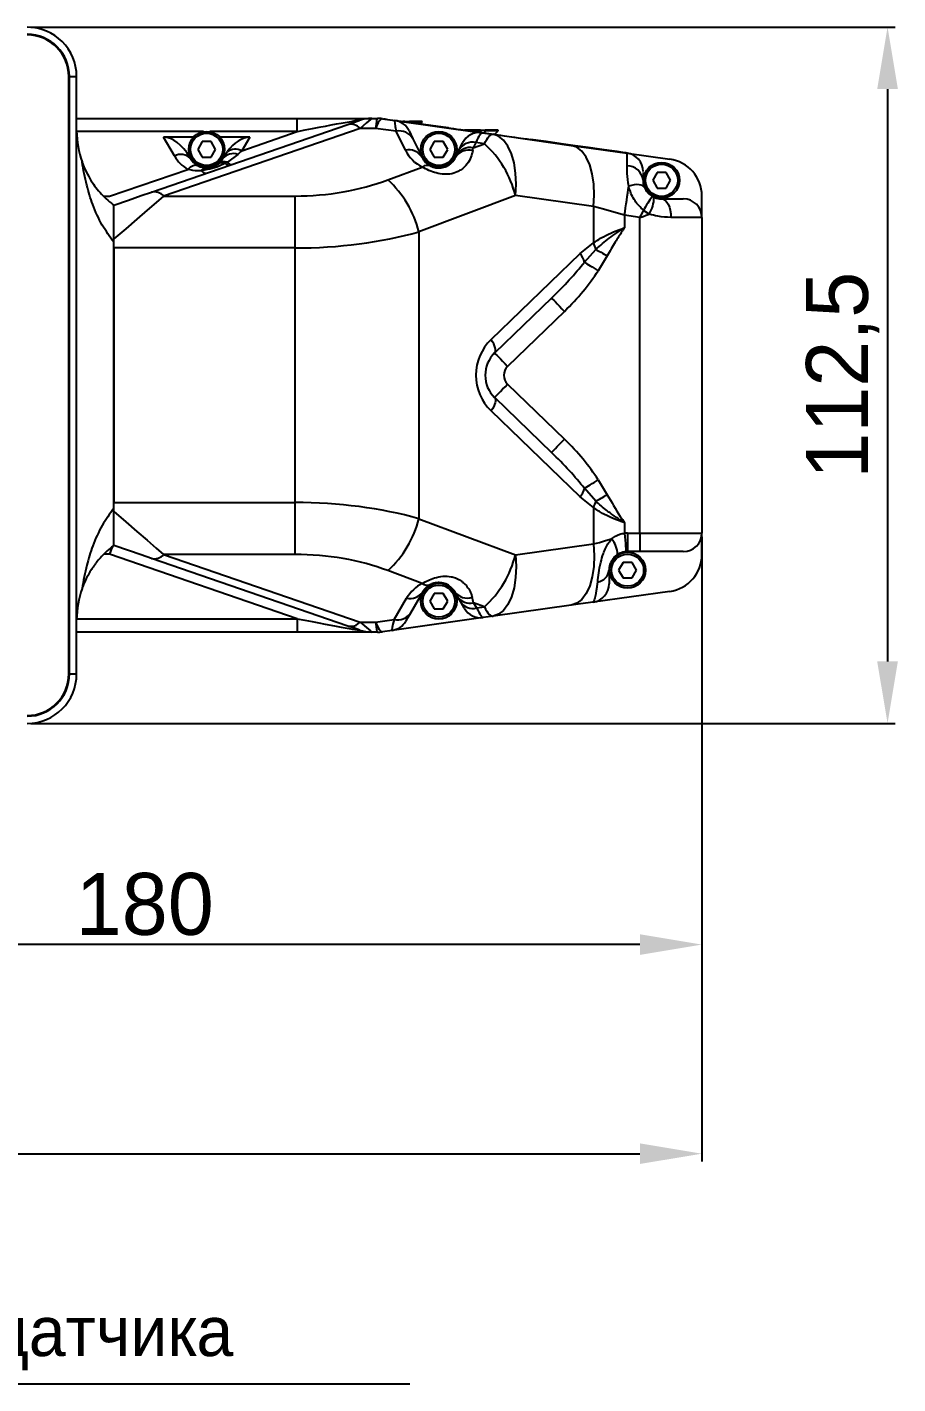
# Model space of a CAD drawing. Header units: millimetres. Extents: x -406 to 1097, y -706 to 717.
# Drawn here: x 351.4 to 492.1, y 101.6 to 320.8 of the extents above; entities that cross this region are included whole.
import ezdxf

# ---------------------------------------------------------------- set-up
doc = ezdxf.new("R2010")
doc.units = ezdxf.units.MM
doc.header["$PDSIZE"] = -1
doc.dimstyles.new('ISO-25', dxfattribs={"dimtxt": 10, "dimasz": 10, "dimexe": 1.25, "dimexo": 0.625, "dimgap": 1.5, "dimtad": 1, "dimdec": 1, "dimtxsty": 'Standard', "dimcen": 2.5, "dimclrd": 1, "dimclre": 1, "dimclrt": 1, "dimadec": 0, "dimazin": 0, "dimtfac": 1, "dimtdec": 1, "dimtmove": 0, "dimatfit": 3, "dimfxl": 0, "dimarcsym": 0})

# ---------------------------------------------------------------- blocks, each defined once
blk = doc.blocks.new('_D')
at = {"color": 1, "lineweight": -2, "transparency": 16777216}
for p, q in [((352.05, 320.79), (491.68, 320.79)), ((490.43, 310.79), (490.43, 218.29)), ((352.05, 208.29), (491.68, 208.29))]:
    blk.add_line(p, q, dxfattribs=at)
at = {"color": 1, "transparency": 16777216}
for points in [[(488.76, 310.79), (492.1, 310.79), (490.43, 320.79)], [(488.76, 218.29), (492.1, 218.29), (490.43, 208.29)]]:
    blk.add_solid(points, dxfattribs=at)
at = {"layer": 'Defpoints', "color": 0, "transparency": 16777216}
for p in [(351.43, 320.79), (351.43, 208.29), (490.43, 208.29)]:
    blk.add_point(p, dxfattribs=at)
at = {"color": 1, "transparency": 16777216, "insert": (477.26, 264.54), "char_height": 10, "attachment_point": 2, "rotation": 90}
blk.add_mtext('112,5', dxfattribs=at)
blk = doc.blocks.new('*D2')
at = {"color": 1, "lineweight": -2, "transparency": 16777216}
for p, q in [((280.43, 246.41), (280.43, 171.3)), ((460.43, 238.41), (460.43, 171.3)), ((450.43, 172.55), (290.43, 172.55))]:
    blk.add_line(p, q, dxfattribs=at)
at = {"color": 1, "transparency": 16777216}
for points in [[(290.43, 174.21), (290.43, 170.88), (280.43, 172.55)], [(450.43, 174.21), (450.43, 170.88), (460.43, 172.55)]]:
    blk.add_solid(points, dxfattribs=at)
at = {"layer": 'Defpoints', "color": 0, "transparency": 16777216}
for p in [(280.43, 247.04), (460.43, 239.04), (280.43, 172.55)]:
    blk.add_point(p, dxfattribs=at)
at = {"color": 1, "transparency": 16777216, "insert": (370.43, 179.05), "char_height": 10, "attachment_point": 5}
blk.add_mtext('180', dxfattribs=at)
blk = doc.blocks.new('*D12')
at = {"color": 1, "lineweight": -2, "transparency": 16777216}
for p, q in [((-96.57, 249.55), (-96.57, 137.51)), ((460.43, 238.41), (460.43, 137.51)), ((-86.57, 138.76), (450.43, 138.76))]:
    blk.add_line(p, q, dxfattribs=at)
at = {"color": 1, "transparency": 16777216}
for points in [[(-86.57, 140.43), (-86.57, 137.1), (-96.57, 138.76)], [(450.43, 140.43), (450.43, 137.1), (460.43, 138.76)]]:
    blk.add_solid(points, dxfattribs=at)
at = {"layer": 'Defpoints', "color": 0, "transparency": 16777216}
for p in [(-96.57, 250.17), (460.43, 239.04), (460.43, 138.76)]:
    blk.add_point(p, dxfattribs=at)
at = {"color": 1, "transparency": 16777216, "insert": (85.59, 145.26), "char_height": 10, "attachment_point": 5}
blk.add_mtext('557', dxfattribs=at)

msp = doc.modelspace()

# ---------------------------------------------------------------- linework, layer by layer
for p, q in [((358.16, 312.79), (359.43, 312.79)), ((358.16, 216.29), (358.16, 312.79)), ((358.26, 312.79), (359.43, 312.79)), ((358.26, 216.29), (358.26, 312.79)), ((359.43, 304.04), (359.43, 312.79)), ((359.43, 216.29), (359.43, 312.79)), ((359.43, 306.04), (395.04, 306.04)), ((371.52, 294.14), (403.26, 305.07)), ((395.04, 303.9), (395.04, 306.04)), ((395.04, 306.04), (407.09, 306.04)), ((407.09, 306.04), (408.01, 306.04)), ((408.01, 306.04), (408.01, 306.04)), ((408.84, 305.98), (410.85, 305.7)), ((409.62, 305.89), (412.27, 305.52)), ((409.62, 305.89), (409.62, 305.87)), ((410.85, 305.7), (424.88, 303.73)), ((412.43, 305.54), (412.14, 305.54)), ((412.27, 305.5), (412.27, 305.52)), ((412.43, 305.54), (412.43, 305.5)), ((412.43, 305.54), (413.21, 305.54)), ((415.27, 305.54), (413.21, 305.54)), ((413.21, 305.44), (413.21, 305.54)), ((415.27, 305.44), (413.21, 305.44)), ((413.43, 305.36), (413.43, 305.34)), ((414.97, 305.14), (415.27, 305.44)), ((415.27, 305.44), (415.27, 305.54)), ((379.93, 303.9), (359.43, 303.9)), ((405.22, 304.43), (373.48, 293.5)), ((378.3, 303), (373.48, 303)), ((375.23, 299.97), (373.48, 303)), ((395.04, 303.9), (380.93, 303.9)), ((387.38, 303), (382.56, 303)), ((386.12, 300.82), (395.04, 303.9)), ((387.38, 303), (386.12, 300.82)), ((407.73, 304.43), (405.22, 304.43)), ((411.06, 303.96), (407.73, 304.43)), ((412.54, 300.92), (411.06, 303.96)), ((413.75, 302.76), (415.23, 299.72)), ((419.5, 304.5), (419.5, 304.48)), ((424.65, 304.14), (422.1, 304.14)), ((424.65, 304.04), (422.81, 304.04)), ((424.65, 304.04), (424.6, 303.77)), ((424.65, 304.14), (424.65, 304.04)), ((424.65, 304.14), (425.44, 304.14)), ((424.88, 303.73), (426.7, 303.47)), ((425.37, 303.66), (425.44, 304.04)), ((427.5, 304.14), (425.44, 304.14)), ((425.44, 304.04), (425.44, 304.14)), ((427.5, 304.04), (425.44, 304.04)), ((426.7, 303.47), (439.34, 301.69)), ((426.92, 303.46), (427.5, 304.04)), ((427.5, 304.04), (427.5, 304.14)), ((429.28, 303.13), (430.19, 303)), ((429.28, 303.13), (429.28, 303.11)), ((430.19, 302.98), (430.19, 303)), ((432.75, 302.64), (432.75, 302.62)), ((379.71, 302.29), (378.99, 301.04)), ((378.99, 301.04), (379.71, 299.79)), ((381.15, 302.29), (379.71, 302.29)), ((381.87, 301.04), (381.15, 302.29)), ((381.15, 299.79), (381.87, 301.04)), ((383.22, 299.87), (383.74, 300.66)), ((417.21, 302.29), (416.49, 301.04)), ((416.49, 301.04), (417.21, 299.79)), ((418.65, 302.29), (417.21, 302.29)), ((419.37, 301.04), (418.65, 302.29)), ((418.65, 299.79), (419.37, 301.04)), ((420.8, 300.07), (421.22, 300.95)), ((423.92, 302.15), (423.49, 301.27)), ((423.49, 301.27), (425.31, 301.95)), ((425.31, 301.95), (423.92, 302.15)), ((448.35, 300.43), (455.26, 299.46)), ((377.66, 299.84), (377.83, 299.54)), ((379.71, 299.79), (381.15, 299.79)), ((382.25, 298.65), (382.33, 298.72)), ((382.33, 298.72), (383.03, 299.54)), ((383.79, 298.97), (383.47, 298.81)), ((385.48, 300.21), (383.79, 298.97)), ((409.71, 296.11), (415.25, 298.18)), ((417.21, 299.79), (418.65, 299.79)), ((364.76, 293.47), (377.37, 297.81)), ((453.21, 297.29), (452.49, 296.04)), ((452.49, 296.04), (453.21, 294.79)), ((454.65, 297.29), (453.21, 297.29)), ((455.37, 296.04), (454.65, 297.29)), ((454.65, 294.79), (455.37, 296.04)), ((453.21, 294.79), (454.65, 294.79)), ((363.87, 293.47), (364.76, 293.47)), ((365.43, 286.04), (365.43, 292.04)), ((373.48, 293.5), (394.71, 293.5)), ((394.71, 285.11), (394.71, 293.5)), ((430.31, 293.57), (414.71, 287.72)), ((442.95, 291.79), (430.31, 293.57)), ((442.95, 291.79), (442.95, 285.91)), ((452.45, 293.43), (452.71, 293.3)), ((453.93, 293.04), (457.43, 293.04)), ((460.43, 290.04), (460.43, 293.51)), ((447.95, 290.39), (447.95, 288.41)), ((450.43, 290.04), (447.95, 290.39)), ((450.43, 239.04), (450.43, 290.04)), ((451.93, 290.56), (451.02, 291.18)), ((460.43, 290.04), (455.43, 290.04)), ((460.43, 290.04), (460.43, 239.04)), ((414.71, 287.72), (414.71, 241.36)), ((365.43, 286.04), (365.43, 286.57)), ((365.43, 243.04), (365.43, 286.04)), ((394.71, 285.11), (365.43, 285.11)), ((365.43, 285.11), (365.43, 243.97)), ((394.71, 243.97), (394.71, 285.11)), ((440.77, 284.19), (442.95, 285.91)), ((426.37, 270.29), (440.77, 284.19)), ((441.47, 282.81), (443.29, 284.88)), ((445.13, 283.85), (443.67, 281.43)), ((436.15, 277.02), (426.96, 268.14)), ((438.24, 274.86), (429.04, 265.98)), ((429.04, 263.1), (438.24, 254.22)), ((426.96, 260.94), (436.15, 252.06)), ((440.77, 244.88), (426.37, 258.78)), ((443.29, 244.2), (441.47, 246.27)), ((443.67, 247.65), (445.13, 245.23)), ((365.43, 243.97), (394.71, 243.97)), ((394.71, 235.58), (394.71, 243.97)), ((442.95, 243.16), (440.77, 244.88)), ((365.43, 237.04), (365.43, 243.04)), ((365.43, 242.51), (365.43, 243.04)), ((414.71, 241.36), (430.31, 235.51)), ((442.95, 243.16), (442.95, 237.29)), ((447.95, 240.67), (447.95, 239.02)), ((448.43, 239.04), (450.42, 239.04)), ((448.43, 239.04), (448.43, 236.04)), ((450.42, 239.04), (450.43, 239.04)), ((450.42, 239.04), (450.43, 239.04)), ((450.42, 239.04), (450.42, 236.04)), ((450.43, 239.04), (450.43, 239.04)), ((450.43, 239.04), (450.43, 239.04)), ((450.43, 239.04), (450.43, 239.04)), ((450.43, 239.04), (460.43, 239.04)), ((460.43, 235.56), (460.43, 239.04)), ((430.31, 235.51), (442.95, 237.29)), ((364.76, 235.61), (363.86, 235.61)), ((395.04, 225.18), (364.76, 235.61)), ((403.26, 224.01), (371.52, 234.94)), ((394.71, 235.58), (373.48, 235.58)), ((373.48, 235.58), (405.22, 224.65)), ((450.42, 236.04), (448.43, 236.04)), ((450.43, 236.04), (450.42, 236.04)), ((450.43, 236.04), (450.43, 236.04)), ((457.43, 236.04), (450.43, 236.04)), ((415.25, 230.89), (409.71, 232.97)), ((447.71, 234.29), (446.99, 233.04)), ((446.99, 233.04), (447.71, 231.79)), ((449.15, 234.29), (447.71, 234.29)), ((449.87, 233.04), (449.15, 234.29)), ((449.15, 231.79), (449.87, 233.04)), ((447.71, 231.79), (449.15, 231.79)), ((410.74, 225.08), (412.73, 228.52)), ((415.33, 229.54), (413.34, 226.09)), ((417.21, 229.29), (416.49, 228.04)), ((416.49, 228.04), (417.21, 226.79)), ((418.65, 229.29), (417.21, 229.29)), ((419.37, 228.04), (418.65, 229.29)), ((418.65, 226.79), (419.37, 228.04)), ((421.44, 227.96), (420.96, 228.8)), ((455.26, 229.62), (442.85, 227.88)), ((417.21, 226.79), (418.65, 226.79)), ((425.31, 227.12), (423.55, 227.78)), ((423.55, 227.78), (424.04, 226.94)), ((424.04, 226.94), (425.31, 227.12)), ((439.34, 227.38), (426.7, 225.61)), ((359.43, 225.18), (395.04, 225.18)), ((359.43, 216.29), (359.43, 225.04)), ((395.04, 225.18), (395.04, 223.04)), ((405.22, 224.65), (407.73, 224.65)), ((407.73, 224.65), (410.74, 225.08)), ((425.09, 225.38), (410.41, 223.32)), ((426.7, 225.61), (425.09, 225.38)), ((395.04, 223.04), (359.43, 223.04)), ((407.09, 223.04), (395.04, 223.04)), ((408.01, 223.04), (407.09, 223.04)), ((408.01, 223.04), (408.01, 223.04)), ((410.41, 223.32), (408.84, 223.1)), ((358.16, 216.29), (359.43, 216.29)), ((358.26, 216.29), (359.43, 216.29))]:
    msp.add_line(p, q)
at = {"flags": 128}
for points in [[(403.26, 305.07), (404.29, 305.42), (404.93, 305.64), (405.14, 305.71)], [(407.09, 306.04), (406.88, 305.86), (406.25, 305.31), (405.22, 304.43)], [(409, 305.98), (409.2, 305.95), (409.41, 305.92), (409.62, 305.89)], [(412.27, 305.52), (412.74, 305.46), (413.12, 305.4), (413.41, 305.36), (413.43, 305.36)], [(419.5, 304.5), (417.84, 304.74), (416.28, 304.96), (415.03, 305.13), (414.13, 305.26), (413.59, 305.33), (413.43, 305.36)], [(413.13, 304.04), (413.2, 303.9), (413.41, 303.46), (413.75, 302.76)], [(419.5, 304.5), (419.5, 304.5), (419.63, 304.49), (419.89, 304.45), (420.3, 304.39), (420.84, 304.32), (421.49, 304.23), (422.23, 304.12), (423.04, 304.01), (423.89, 303.89), (424.76, 303.77), (425.62, 303.64), (426.45, 303.53), (427.22, 303.42), (427.91, 303.32), (428.49, 303.24), (428.95, 303.18), (429.28, 303.13)], [(425.31, 301.95), (425.49, 302.32), (425.68, 302.64), (425.86, 302.91), (426.04, 303.13), (426.21, 303.29), (426.38, 303.41), (426.55, 303.47), (426.7, 303.47)], [(430.31, 293.57), (430.42, 295.42), (430.35, 297.21), (430.1, 298.87), (429.68, 300.34), (429.11, 301.57), (428.41, 302.53), (427.59, 303.17), (426.7, 303.47)], [(430.19, 303), (430.42, 302.97), (430.74, 302.92), (431.15, 302.87), (431.64, 302.8), (432.18, 302.72), (432.75, 302.64)], [(448.43, 300.44), (448.43, 300.44), (448.22, 300.47), (447.65, 300.55), (446.73, 300.68), (445.46, 300.86), (443.89, 301.08), (442.04, 301.34), (439.96, 301.63), (437.68, 301.95), (435.26, 302.29), (432.75, 302.64)], [(421.22, 300.95), (421.52, 301.56), (421.71, 301.94), (421.77, 302.07)], [(442.95, 291.79), (443.05, 293.64), (442.98, 295.43), (442.73, 297.09), (442.32, 298.56), (441.75, 299.8), (441.04, 300.75), (440.23, 301.39), (439.34, 301.69)], [(439.34, 301.69), (442.19, 301.29), (445.22, 300.87), (448.35, 300.43)], [(377.37, 297.81), (377.59, 298.02), (377.81, 298.19), (378.03, 298.33), (378.23, 298.44), (378.43, 298.5), (378.6, 298.53), (378.76, 298.51), (378.9, 298.46)], [(383.03, 299.54), (383.12, 299.7), (383.22, 299.87)], [(383.99, 298.43), (383.95, 298.42), (383.89, 298.43), (383.83, 298.46), (383.77, 298.5), (383.7, 298.55), (383.63, 298.62), (383.55, 298.71), (383.47, 298.81)], [(420.63, 299.72), (420.68, 299.84), (420.74, 299.96), (420.8, 300.07)], [(365.43, 292.04), (367.8, 292.85), (369.86, 293.57), (371.52, 294.14)], [(447.95, 290.39), (448.03, 291), (448.12, 291.61), (448.2, 292.22), (448.29, 292.82), (448.37, 293.41), (448.45, 293.99), (448.53, 294.55), (448.61, 295.1)], [(451.17, 294.86), (451.05, 295.04), (450.86, 295.18), (450.6, 295.27), (450.28, 295.33), (449.92, 295.34), (449.51, 295.3), (449.07, 295.22), (448.61, 295.1)], [(373.48, 293.5), (372.27, 292.46), (370.81, 291.2), (369.16, 289.78), (367.35, 288.22), (365.43, 286.57)], [(447.95, 290.39), (446.21, 290.87), (444.53, 291.35), (442.95, 291.79)], [(453.93, 293.04), (454.22, 292.98), (454.5, 292.81), (454.76, 292.53), (454.99, 292.16), (455.18, 291.71), (455.32, 291.19), (455.4, 290.62), (455.43, 290.04)], [(450.43, 290.04), (450.63, 290.42), (450.82, 290.8), (451.02, 291.18)], [(450.43, 290.04), (450.93, 290.21), (451.43, 290.39), (451.93, 290.56)], [(441.47, 282.81), (441.65, 282.7), (441.87, 282.56), (442.12, 282.4), (442.4, 282.23), (442.69, 282.04), (443.01, 281.84), (443.34, 281.64), (443.67, 281.43)], [(443.29, 284.88), (443.48, 284.77), (443.69, 284.66), (443.91, 284.54), (444.14, 284.41), (444.38, 284.27), (444.63, 284.13), (444.88, 283.99), (445.13, 283.85)], [(436.15, 277.02), (436.19, 276.98), (436.31, 276.85), (436.51, 276.65), (436.76, 276.39), (437.08, 276.06), (437.44, 275.69), (437.83, 275.28), (438.24, 274.86)], [(426.96, 268.14), (427.06, 268.28), (427.11, 268.47), (427.11, 268.71), (427.06, 268.98), (426.95, 269.28), (426.8, 269.6), (426.61, 269.95), (426.37, 270.29)], [(426.96, 268.14), (427, 268.09), (427.11, 267.97), (427.31, 267.77), (427.57, 267.5), (427.88, 267.18), (428.24, 266.8), (428.63, 266.4), (429.04, 265.98)], [(426.96, 260.94), (427, 260.98), (427.11, 261.11), (427.31, 261.31), (427.57, 261.57), (427.88, 261.9), (428.24, 262.27), (428.63, 262.68), (429.04, 263.1)], [(426.96, 260.94), (427.06, 260.8), (427.11, 260.6), (427.11, 260.37), (427.06, 260.1), (426.95, 259.8), (426.8, 259.47), (426.61, 259.13), (426.37, 258.78)], [(436.15, 252.06), (436.19, 252.1), (436.31, 252.22), (436.51, 252.42), (436.76, 252.69), (437.08, 253.02), (437.44, 253.39), (437.83, 253.8), (438.24, 254.22)], [(441.47, 246.27), (441.65, 246.38), (441.87, 246.52), (442.12, 246.68), (442.4, 246.85), (442.69, 247.04), (443.01, 247.23), (443.34, 247.44), (443.67, 247.65)], [(443.29, 244.2), (443.48, 244.3), (443.69, 244.42), (443.91, 244.54), (444.14, 244.67), (444.38, 244.81), (444.63, 244.94), (444.88, 245.09), (445.13, 245.23)], [(365.43, 242.51), (367.35, 240.86), (369.16, 239.3), (370.81, 237.87), (372.27, 236.62), (373.48, 235.58)], [(447.95, 239.02), (447.99, 238.44), (448.04, 237.87), (448.08, 237.36), (448.12, 236.9), (448.15, 236.53), (448.17, 236.26), (448.18, 236.09), (448.19, 236.03)], [(450.43, 239.04), (450.43, 238.45), (450.43, 237.89), (450.43, 237.37), (450.43, 236.92), (450.43, 236.54), (450.43, 236.27), (450.43, 236.1), (450.43, 236.04)], [(450.43, 239.04), (450.43, 238.45), (450.43, 237.89), (450.43, 237.37), (450.43, 236.92), (450.43, 236.54), (450.43, 236.27), (450.43, 236.1), (450.43, 236.04)], [(371.52, 234.94), (369.86, 235.51), (367.8, 236.22), (365.43, 237.04)], [(442.95, 237.29), (443.05, 235.43), (442.98, 233.65), (442.73, 231.99), (442.32, 230.51), (441.75, 229.28), (441.04, 228.33), (440.23, 227.69), (439.34, 227.38)], [(442.95, 237.29), (443.87, 237.54), (444.84, 237.82), (445.84, 238.1)], [(430.31, 235.51), (430.42, 233.66), (430.35, 231.87), (430.1, 230.21), (429.68, 228.74), (429.11, 227.5), (428.41, 226.55), (427.59, 225.91), (426.7, 225.61)], [(420.96, 228.8), (420.82, 229.03), (420.68, 229.28), (420.53, 229.54)], [(413.34, 226.09), (412.93, 225.38), (412.67, 224.94), (412.59, 224.79)], [(422.08, 226.85), (422.01, 226.98), (421.79, 227.35), (421.44, 227.96)], [(425.31, 227.12), (425.49, 226.76), (425.68, 226.44), (425.86, 226.17), (426.04, 225.95), (426.21, 225.78), (426.38, 225.67), (426.55, 225.61), (426.7, 225.61)], [(442.85, 227.88), (441.64, 227.71), (440.47, 227.54), (439.34, 227.38)], [(405.14, 223.37), (404.93, 223.44), (404.29, 223.66), (403.26, 224.01)], [(405.22, 224.65), (406.25, 223.77), (406.88, 223.22), (407.09, 223.04)]]:
    msp.add_lwpolyline(points, dxfattribs=at)
for centre, radius in [((380.43, 301.04), 2.9), ((380.43, 301.04), 2.6), ((417.93, 301.04), 2.9), ((417.93, 301.04), 2.6), ((453.93, 296.04), 2.9), ((453.93, 296.04), 2.6), ((448.43, 233.04), 2.9), ((448.43, 233.04), 2.6), ((417.93, 228.04), 2.9), ((417.93, 228.04), 2.6)]:
    msp.add_circle(centre, radius)
for centre, radius, start, end in [((351.43, 312.79), 8, 0, 90), ((351.43, 312.79), 6.84, 0, 90), ((351.43, 312.79), 6.73, 0, 90), ((403.68, 303.02), 2.09, 42.2944, 101.3672), ((407.09, 300.04), 6, 90, 109), ((408.01, 300.11), 5.93, 82.0901, 90.0001), ((408.01, 300.04), 6, 82, 90), ((410.43, 302.73), 3, 26, 82), ((374.43, 304.04), 15, 180, 199.6116), ((411.58, 301.51), 2.5, 29.8454, 102.1408), ((424.47, 300.76), 3, 82, 154), ((384.71, 298.21), 2.14, 69.0289, 141.5958), ((385.08, 298.56), 2.49, 65.2792, 122.5043), ((413.06, 298.48), 2.5, 29.8453, 102.1405), ((417.93, 303.55), 6, 206, 243.5207), ((422.76, 298.45), 2.48, 74.4135, 149.1125), ((422.97, 298.83), 2.5, 77.8592, 150.1544), ((423.39, 299.7), 2.5, 77.8591, 150.1545), ((413.95, 289.5), 16.86, 13.9735, 47.6317), ((447.93, 297.46), 3, 0, 82), ((376.25, 298.06), 2.16, 43.0634, 118.2115), ((380.43, 302.97), 6, 210, 239.2972), ((380.43, 301.04), 3, 210, 239.2972), ((383.02, 297.49), 1.4, 71.2191, 123.8152), ((383.3, 297.4), 1.64, 72.8156, 126.3231), ((384.44, 299.37), 0.775, 211.848, 273.1432), ((417.93, 301.04), 3, 206, 243.5207), ((416.08, 297.05), 1.4, 68.5342, 125.8908), ((448.3, 295.76), 2.64, 6.1215, 88.8814), ((454.43, 293.51), 6, 0, 82), ((380.31, 297.27), 0.779, 96.4369, 156.533), ((380.31, 298), 0.827, 210.2134, 271.8843), ((398.35, 283.65), 16.86, 13.9739, 47.6313), ((371.93, 292.09), 2.09, 42.2941, 101.3675), ((463.72, 284.68), 14.27, 142.1639, 152.8752), ((447.34, 293.33), 5.36, 328.8616, 359.6335), ((457.43, 290.04), 3, 0, 90), ((438.23, 283.77), 5.18, 12.3785, 24.4338), ((437.5, 281.67), 4.13, 16.0634, 37.692), ((431.93, 264.54), 8, 134, 226), ((430.43, 264.54), 5, 134, 226), ((430.43, 264.54), 2, 134, 226), ((437.5, 247.41), 4.13, 322.308, 343.9366), ((438.23, 245.31), 5.18, 335.5663, 347.6215), ((398.35, 245.43), 16.86, 312.3686, 346.0262), ((448.43, 233.04), 6, 90, 94.6206), ((457.43, 239.04), 3, 270, 0), ((442.8, 235.47), 4.02, 1.4582, 40.9006), ((371.93, 236.98), 2.09, 258.6326, 317.7057), ((413.95, 239.58), 16.86, 312.3684, 346.0264), ((448.43, 233.04), 3, 90, 94.6206), ((454.43, 235.56), 6, 278, 0), ((443.21, 233.32), 2.24, 279.9819, 352.8475), ((417.93, 225.52), 6, 116.4793, 150), ((416.08, 232.03), 1.4, 234.1087, 291.4663), ((417.93, 228.04), 3, 116.4793, 150), ((442.43, 230.85), 3, 278, 0), ((374.43, 225.04), 15, 160.3884, 180), ((413.3, 230.89), 2.44, 256.4338, 326.2836), ((422.48, 230.95), 2.41, 215.8961, 290.6075), ((422.98, 230.15), 2.44, 213.7167, 283.5662), ((411.31, 227.44), 2.44, 256.4338, 326.2836), ((423.47, 229.31), 2.44, 213.7166, 283.5662), ((424.68, 228.35), 3, 210, 278), ((403.68, 226.06), 2.09, 258.6326, 317.7058), ((409.99, 226.29), 3, 278, 330), ((407.09, 229.04), 6, 251, 270), ((408.01, 228.97), 5.93, 270.0004, 277.9099), ((408.01, 229.04), 6, 270, 278), ((351.43, 216.29), 8, 270, 0), ((351.43, 216.29), 6.73, 270, 0), ((351.43, 216.29), 6.84, 270, 0)]:
    msp.add_arc(centre, radius, start, end)
for centre, major_axis, ratio, start_param, end_param in [((376.38, 300.04), (28.8, 5.69), 0.007338, 6.229803, 7.147353), ((407.73, 296.04), (0.28, 10), 0.042553, 0.001179, 0.577138), ((407.73, 296.04), (1.11, 9.94), 0.168183, 0.010031, 0.585989), ((379.27, 300.04), (29.6, 5.93), 0.013794, 0.039309, 0.054126), ((414.13, 295.14), (-3.3, 10.56), 0.051375, 6.258855, 6.849631), ((375.06, 298.34), (2.55, -4.42), 0.587859, 1.570796, 2.814392), ((385.8, 298.34), (2.55, 4.42), 0.587859, 0.327201, 1.376621), ((421.24, 294.14), (3.65, 9.58), 0.059762, 0.013643, 0.604419), ((389.36, 304.51), (6.35, 6.4), 0.038875, 4.015273, 4.137847), ((419.99, 291.57), (3.49, 11.96), 0.091843, 5.624915, 5.684216), ((394.71, 312.98), (30, 0), 0.649408, 4.712389, 5.235988), ((394.71, 304.59), (40, 0), 0.487056, 4.712389, 5.235988), ((434.07, 279.18), (10.43, 10.07), 0.207, 4.712389, 5.284498), ((434.07, 279.18), (11.25, 10.87), 0.383548, 4.712389, 5.284498), ((434.07, 249.9), (-11.25, 10.87), 0.383548, 4.14028, 4.712389), ((434.07, 249.9), (10.43, -10.07), 0.207, 0.998687, 1.570796), ((394.71, 224.49), (40, 0), 0.487056, 1.047198, 1.570796), ((364.76, 233.04), (0.67, 4), 0.134134, 0.022443, 0.895107), ((394.71, 216.1), (30, 0), 0.649408, 1.047198, 1.570796), ((419.23, 237.79), (-4.54, 12.35), 0.082352, 3.73845, 3.855498), ((420.9, 234.89), (-4.2, 9.51), 0.058193, 2.5343, 3.125076), ((376.38, 229.04), (28.8, -5.69), 0.007338, 5.419018, 6.336568), ((407.73, 233.04), (-1.11, 9.94), 0.168183, 2.555603, 3.131562), ((407.73, 233.04), (-0.28, 10), 0.042553, 2.564455, 3.140414), ((414.43, 233.98), (4.04, 10.66), 0.048357, 2.577338, 3.168114), ((379.27, 229.04), (29.6, -5.93), 0.013794, 6.229059, 6.243877)]:
    msp.add_ellipse(centre, major_axis=major_axis, ratio=ratio, start_param=start_param, end_param=end_param)
for points, knots in [([(423.42, 300.84), (423.34, 300.49), (423.19, 299.8), (422.57, 298.66), (421.75, 297.84), (420.75, 297.3), (419.99, 297.07), (418.94, 296.98), (417.87, 297.09), (416.58, 297.5), (415.75, 297.91), (415.34, 298.14), (415.25, 298.18)], [0, 0, 0, 0, 0.139477, 0.278614, 0.43536, 0.488986, 0.603615, 0.643434, 0.759329, 0.859037, 0.970671, 1, 1, 1, 1]), ([(448.35, 298.4), (448.36, 298.74), (448.38, 299.69), (448.37, 300.34), (448.35, 300.41), (448.35, 300.43)], [0, 0, 0, 0, 0.279151, 0.796294, 1, 1, 1, 1]), ([(365.43, 286.04), (364.78, 286.94), (363.42, 288.83), (362.01, 291.97), (360.94, 295.41), (360.52, 297.75), (360.3, 299)], [0, 0, 0, 0, 0.235792, 0.494642, 0.728222, 1, 1, 1, 1]), ([(360.3, 299), (360.3, 298.99), (360.33, 298.93), (360.43, 298.65), (360.77, 297.79), (361.57, 296.21), (362.89, 294.29), (364.3, 292.93), (365.23, 292.19), (365.36, 292.09), (365.43, 292.04)], [0, 0, 0, 0, 0.003869, 0.01936, 0.081865, 0.270504, 0.610407, 0.949129, 0.974559, 1, 1, 1, 1]), ([(378.9, 298.46), (379.22, 298.3), (379.63, 298.1), (380.11, 298.06), (380.22, 298.05)], [0, 0, 0, 0, 0.7755005, 1, 1, 1, 1]), ([(383.47, 298.81), (383.03, 298.58), (382.11, 298.1), (380.74, 297.8), (379.9, 297.64), (379.6, 297.58)], [0, 0, 0, 0, 0.380017, 0.773094, 1, 1, 1, 1]), ([(380.22, 298.05), (380.28, 298.04), (380.41, 298.04), (380.64, 298.04), (380.98, 298.08), (381.35, 298.17), (381.73, 298.33), (382.03, 298.49), (382.17, 298.6), (382.25, 298.65)], [0, 0, 0, 0, 0.071804, 0.186407, 0.2631, 0.480508, 0.649109, 0.821168, 1, 1, 1, 1]), ([(416.59, 298.35), (416.62, 298.34), (416.72, 298.29), (416.9, 298.22), (417.16, 298.13), (417.41, 298.08), (417.74, 298.04), (418.03, 298.03), (418.56, 298.08), (419.29, 298.31), (420.17, 298.93), (420.46, 299.43), (420.63, 299.72)], [0, 0, 0, 0, 0.023809, 0.072532, 0.104849, 0.145702, 0.174891, 0.23788, 0.272904, 0.432709, 0.673484, 1, 1, 1, 1]), ([(448.61, 295.1), (448.51, 295.82), (448.33, 297.07), (448.34, 298), (448.35, 298.4)], [0, 0, 0, 0, 0.57644, 1, 1, 1, 1]), ([(379.6, 297.58), (379.41, 297.57), (378.65, 297.53), (377.92, 297.69), (377.37, 297.81)], [0, 0, 0, 0, 0.246107, 1, 1, 1, 1]), ([(450.93, 297.32), (450.93, 297.17), (450.93, 296.92), (450.93, 296.28), (450.93, 296.04)], [0, 0, 0, 0, 0.6213412, 1, 1, 1, 1]), ([(450.93, 296.04), (450.93, 295.91), (450.93, 295.61), (451.08, 295.13), (451.17, 294.86)], [0, 0, 0, 0, 0.45545, 1, 1, 1, 1]), ([(451.02, 291.18), (450.52, 291.67), (449.46, 292.7), (448.87, 294.18), (448.64, 294.98), (448.61, 295.1)], [0, 0, 0, 0, 0.429618, 0.91299, 1, 1, 1, 1]), ([(451.17, 294.86), (451.19, 294.82), (451.29, 294.59), (451.48, 294.29), (451.87, 293.83), (452.19, 293.61), (452.45, 293.43)], [0, 0, 0, 0, 0.089141, 0.464395, 0.564968, 1, 1, 1, 1]), ([(365.43, 286.57), (365.43, 287.22), (365.43, 288.6), (365.43, 290.37), (365.43, 291.62), (365.43, 292.02), (365.43, 292.04), (365.43, 292.04)], [0, 0, 0, 0, 0.225696, 0.475375, 0.720368, 0.955765, 1, 1, 1, 1]), ([(452.71, 293.3), (452.87, 293.24), (453.33, 293.06), (453.69, 293.05), (453.93, 293.04)], [0, 0, 0, 0, 0.358812, 1, 1, 1, 1]), ([(455.43, 290.04), (454.73, 290.07), (453.59, 290.11), (452.39, 290.44), (451.93, 290.56)], [0, 0, 0, 0, 0.616377, 1, 1, 1, 1]), ([(442.95, 285.91), (443.31, 286.18), (443.81, 286.53), (445.4, 287.41), (446.76, 287.95), (447.94, 288.4), (447.95, 288.41)], [0, 0, 0, 0, 0.253612, 0.346963, 0.994797, 1, 1, 1, 1]), ([(443.29, 284.88), (444, 285.5), (445.08, 286.43), (446.48, 287.41), (447.3, 287.97), (447.73, 288.26), (447.94, 288.4), (447.95, 288.41)], [0, 0, 0, 0, 0.490846, 0.742784, 0.869485, 0.99638, 1, 1, 1, 1]), ([(447.95, 288.41), (447.94, 288.4), (447.94, 288.39), (447.93, 288.38), (447.9, 288.33), (447.77, 288.13), (447.27, 287.36), (446.34, 285.91), (445.56, 284.58), (445.13, 283.85)], [0, 0, 0, 0, 0.003372, 0.004909, 0.011047, 0.035612, 0.133863, 0.526879, 1, 1, 1, 1]), ([(447.95, 240.67), (447.94, 240.68), (447.69, 240.84), (447.2, 241.18), (446.24, 241.83), (444.88, 242.79), (443.87, 243.68), (443.29, 244.2)], [0, 0, 0, 0, 0.003619, 0.151787, 0.299645, 0.592997, 1, 1, 1, 1]), ([(445.13, 245.23), (445.83, 244.06), (446.74, 242.53), (447.71, 241.03), (447.94, 240.68), (447.95, 240.67)], [0, 0, 0, 0, 0.763373, 0.996628, 1, 1, 1, 1]), ([(365.43, 243.04), (364.78, 242.14), (363.42, 240.25), (362.01, 237.11), (360.94, 233.67), (360.52, 231.33), (360.3, 230.07)], [0, 0, 0, 0, 0.2357923, 0.4946419, 0.7282223, 1, 1, 1, 1]), ([(447.95, 240.67), (447.94, 240.68), (447.56, 240.82), (446.21, 241.34), (444.63, 242.04), (443.42, 242.8), (443.07, 243.07), (442.95, 243.16)], [0, 0, 0, 0, 0.005197, 0.209202, 0.746564, 0.914668, 1, 1, 1, 1]), ([(445.84, 238.1), (446.26, 238.4), (446.91, 238.85), (447.68, 238.98), (447.95, 239.02)], [0, 0, 0, 0, 0.659713, 1, 1, 1, 1]), ([(365.43, 237.04), (365.36, 236.99), (365.23, 236.89), (365.05, 236.74), (364.23, 236.07), (363.15, 234.99), (361.92, 233.4), (361.11, 232), (360.6, 230.87), (360.38, 230.3), (360.32, 230.12), (360.3, 230.08), (360.3, 230.07)], [0, 0, 0, 0, 0.025431, 0.050851, 0.07713, 0.378391, 0.601674, 0.824141, 0.947977, 0.987661, 0.997533, 1, 1, 1, 1]), ([(443.6, 231.11), (443.65, 231.59), (443.75, 232.55), (444.05, 234.17), (444.54, 235.87), (445.11, 237.2), (445.68, 237.9), (445.84, 238.1)], [0, 0, 0, 0, 0.232821, 0.463922, 0.656193, 0.90387, 1, 1, 1, 1]), ([(446.82, 235.57), (446.71, 235.49), (446.37, 235.26), (445.99, 234.83), (445.74, 234.38), (445.6, 234.06), (445.52, 233.8), (445.44, 233.4), (445.43, 233.19), (445.43, 233.04)], [0, 0, 0, 0, 0.115608, 0.368014, 0.485295, 0.533215, 0.66108, 0.742269, 1, 1, 1, 1]), ([(448.19, 236.03), (448.02, 236.01), (447.52, 235.94), (447.09, 235.72), (446.82, 235.57)], [0, 0, 0, 0, 0.344375, 1, 1, 1, 1]), ([(445.43, 233.04), (445.43, 232.86), (445.43, 232.09), (445.43, 231.09), (445.43, 230.93), (445.43, 230.85)], [0, 0, 0, 0, 0.132138, 0.566346, 1, 1, 1, 1]), ([(415.25, 230.89), (415.56, 231.06), (416.15, 231.38), (417.3, 231.84), (418.6, 232.11), (419.62, 232.06), (420.65, 231.83), (421.37, 231.48), (422.39, 230.64), (423.01, 229.7), (423.25, 228.94), (423.32, 228.7)], [0, 0, 0, 0, 0.107718, 0.206784, 0.324386, 0.442476, 0.475638, 0.62224, 0.678652, 0.899432, 1, 1, 1, 1]), ([(420.53, 229.54), (420.47, 229.64), (420.28, 229.94), (419.77, 230.47), (418.96, 230.91), (418.2, 231.05), (417.68, 231.03), (417.37, 230.99), (417.15, 230.94), (416.88, 230.85), (416.71, 230.78), (416.61, 230.73), (416.59, 230.72)], [0, 0, 0, 0, 0.119541, 0.380172, 0.609665, 0.756627, 0.817152, 0.847953, 0.893701, 0.916869, 0.983677, 1, 1, 1, 1]), ([(442.85, 227.88), (442.96, 228.01), (443.19, 228.28), (443.45, 229.75), (443.57, 230.85), (443.6, 231.11)], [0, 0, 0, 0, 0.431892, 0.866669, 1, 1, 1, 1])]:
    msp.add_open_spline(points, degree=3, knots=knots)

# ---------------------------------------------------------------- texts
at = {"color": 1}
msp.add_text('Ход датчика', height=8, dxfattribs=at).set_placement((323.15, 106.06))

# ---------------------------------------------------------------- dimensions: what is measured, and where the dimension line sits
dim = msp.add_linear_dim(base=(490.43, 208.29), p1=(351.43, 320.79), p2=(351.43, 208.29), angle=90, dimstyle='ISO-25')
dim.commit()
dim.dimension.update_dxf_attribs({"geometry": '_D', "text_midpoint": (490.43, 264.54), "dimtype": 160})
dim = msp.add_linear_dim(base=(460.43, 138.76), p1=(-96.57, 250.17), p2=(460.43, 239.04), dimstyle='ISO-25')
dim.commit()
dim.dimension.update_dxf_attribs({"geometry": '*D12', "text_midpoint": (85.59, 138.76), "dimtype": 160})
dim = msp.add_linear_dim(base=(280.43, 172.55), p1=(460.43, 239.04), p2=(280.43, 247.04), dimstyle='ISO-25')
dim.commit()
dim.dimension.update_dxf_attribs({"geometry": '*D2', "text_midpoint": (370.43, 179.05)})

# ---------------------------------------------------------------- leaders
msp.add_leader([(225.59, 172.55), (318.29, 101.57), (413.27, 101.57)], dimstyle='ISO-25', override={"dimgap": 1.5, "dimtad": 0})

doc.saveas('drawing.dxf')
